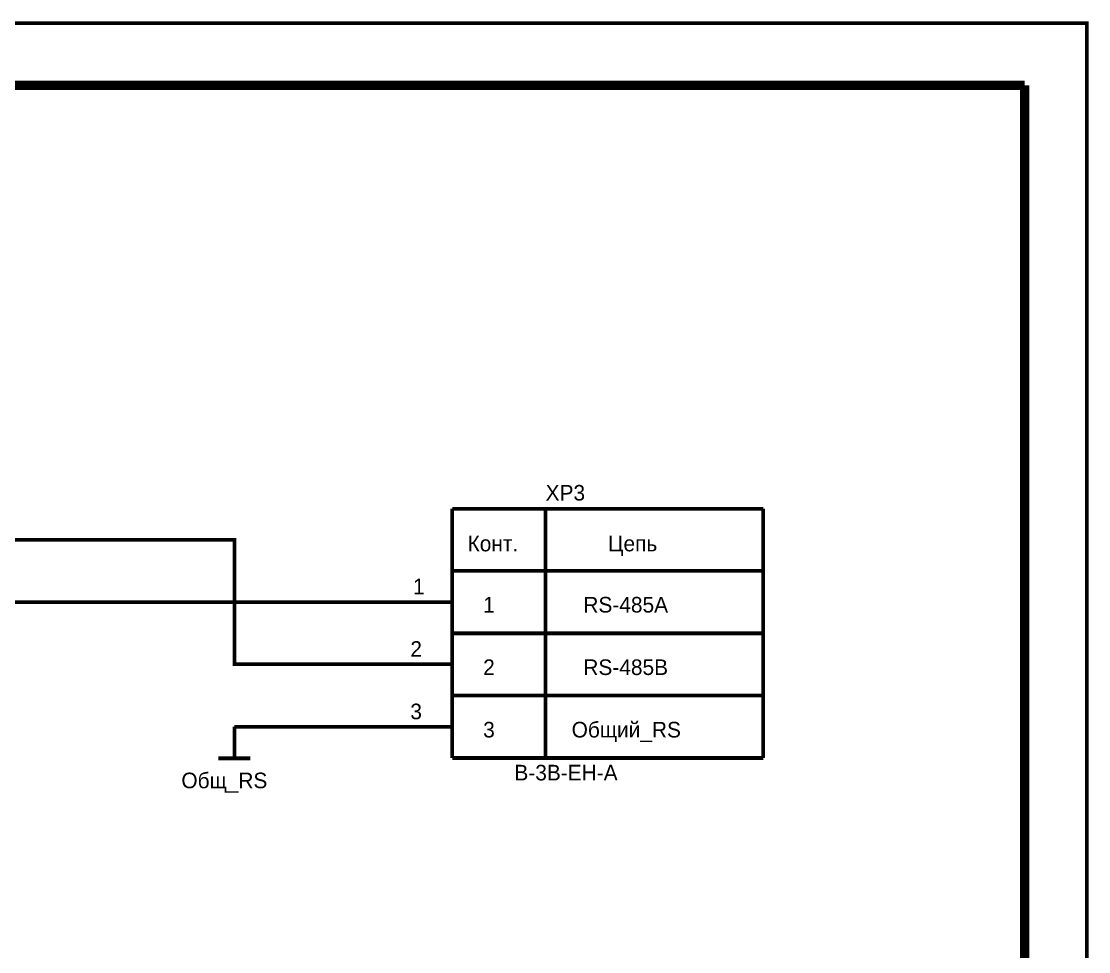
# Model space of a CAD drawing. Header units: inches. Extents: x 0 to 841, y 0 to 594.
# Drawn here: x 755.4 to 841.1, y 519.4 to 594.1 of the extents above; entities that cross this region are included whole.
import ezdxf

# ---------------------------------------------------------------- set-up
doc = ezdxf.new("R2010")
doc.units = ezdxf.units.IN
doc.layers.add('Sheet', color=255, linetype='Continuous')

msp = doc.modelspace()

# ---------------------------------------------------------------- linework, layer by layer
at = {"layer": 'Sheet'}
for points in [[(0, 593.974, 0.3, 0.3, 0), (841, 593.974, 0.3, 0.3, 0), (841, 0, 0.3, 0.3, 0), (0, 0, 0.3, 0.3, 0), (0, 593.974, 0.3, 0.3, 0)], [(0, 593.974, 0.3, 0.3, 0), (841, 593.974, 0.3, 0.3, 0), (841, 0, 0.3, 0.3, 0), (0, 0, 0.3, 0.3, 0), (0, 593.974, 0.3, 0.3, 0)], [(0, 593.974, 0.0991, 0.0991, 0), (0, 0, 0.0991, 0.0991, 0), (841, 0, 0.0991, 0.0991, 0), (841, 593.974, 0.0991, 0.0991, 0), (0, 593.974, 0.0991, 0.0991, 0), (0, 593.974, 0.0991, 0.0991, 0)], [(0, 593.974, 0.0991, 0.0991, 0), (0, 0, 0.0991, 0.0991, 0), (841, 0, 0.0991, 0.0991, 0), (841, 593.974, 0.0991, 0.0991, 0), (0, 593.974, 0.0991, 0.0991, 0), (0, 593.974, 0.0991, 0.0991, 0)]]:
    msp.add_lwpolyline(points, format="xyseb", close=True, dxfattribs=at)
for points in [[(20.016, 588.983, 0.749, 0.749, 0), (836.009, 588.983, 0.749, 0.749, 0)], [(836.009, 588.983, 0.749, 0.749, 0), (836.009, 4.991, 0.749, 0.749, 0)], [(790.018, 554.987, 0.3, 0.3, 0), (790.018, 534.971, 0.3, 0.3, 0)], [(815, 554.987, 0.3, 0.3, 0), (790.018, 554.987, 0.3, 0.3, 0)], [(797.518, 554.987, 0.3, 0.3, 0), (797.518, 534.971, 0.3, 0.3, 0)], [(815, 534.971, 0.3, 0.3, 0), (815, 554.987, 0.3, 0.3, 0)], [(582.512, 552.479, 0.3, 0.3, 0), (772.511, 552.479, 0.3, 0.3, 0), (772.511, 542.497, 0.3, 0.3, 0), (785.001, 542.497, 0.3, 0.3, 0)], [(790.018, 549.996, 0.3, 0.3, 0), (815, 549.996, 0.3, 0.3, 0)], [(785.001, 547.488, 0.3, 0.3, 0), (582.512, 547.488, 0.3, 0.3, 0)], [(790.018, 547.488, 0.3, 0.3, 0), (785.001, 547.488, 0.3, 0.3, 0)], [(790.018, 544.979, 0.3, 0.3, 0), (815, 544.979, 0.3, 0.3, 0)], [(790.018, 542.497, 0.3, 0.3, 0), (785.001, 542.497, 0.3, 0.3, 0)], [(790.018, 539.988, 0.3, 0.3, 0), (815, 539.988, 0.3, 0.3, 0)], [(772.511, 537.48, 0.3, 0.3, 0), (772.511, 534.945, 0.3, 0.3, 0)], [(785.001, 537.48, 0.3, 0.3, 0), (772.511, 537.48, 0.3, 0.3, 0)], [(790.018, 537.48, 0.3, 0.3, 0), (785.001, 537.48, 0.3, 0.3, 0)], [(771.23, 534.945, 0.3, 0.3, 0), (773.791, 534.945, 0.3, 0.3, 0)], [(790.018, 534.971, 0.3, 0.3, 0), (815, 534.971, 0.3, 0.3, 0)]]:
    msp.add_lwpolyline(points, format="xyseb", dxfattribs=at)

# ---------------------------------------------------------------- texts
for s, height, p in [('XP3', 1.2543, (797.518, 555.64)), ('Конт.', 1.2543, (791.247, 551.564)), ('Цепь', 1.2543, (802.535, 551.564)), ('1', 1.254, (786.857, 548.115)), ('1', 1.254, (792.501, 546.651)), ('RS-485A', 1.2543, (800.549, 546.651)), ('2', 1.254, (786.648, 543.098)), ('2', 1.254, (792.501, 541.634)), ('RS-485B', 1.2543, (800.549, 541.634)), ('3', 1.254, (786.648, 538.081)), ('3', 1.254, (792.501, 536.617)), ('Общий_RS', 1.2543, (799.609, 536.617)), ('B-3B-EH-A', 1.2543, (795.009, 533.168)), ('Общ_RS', 1.2543, (768.251, 532.541))]:
    msp.add_text(s, height=height, dxfattribs=at).set_placement(p)

doc.saveas('drawing.dxf')
